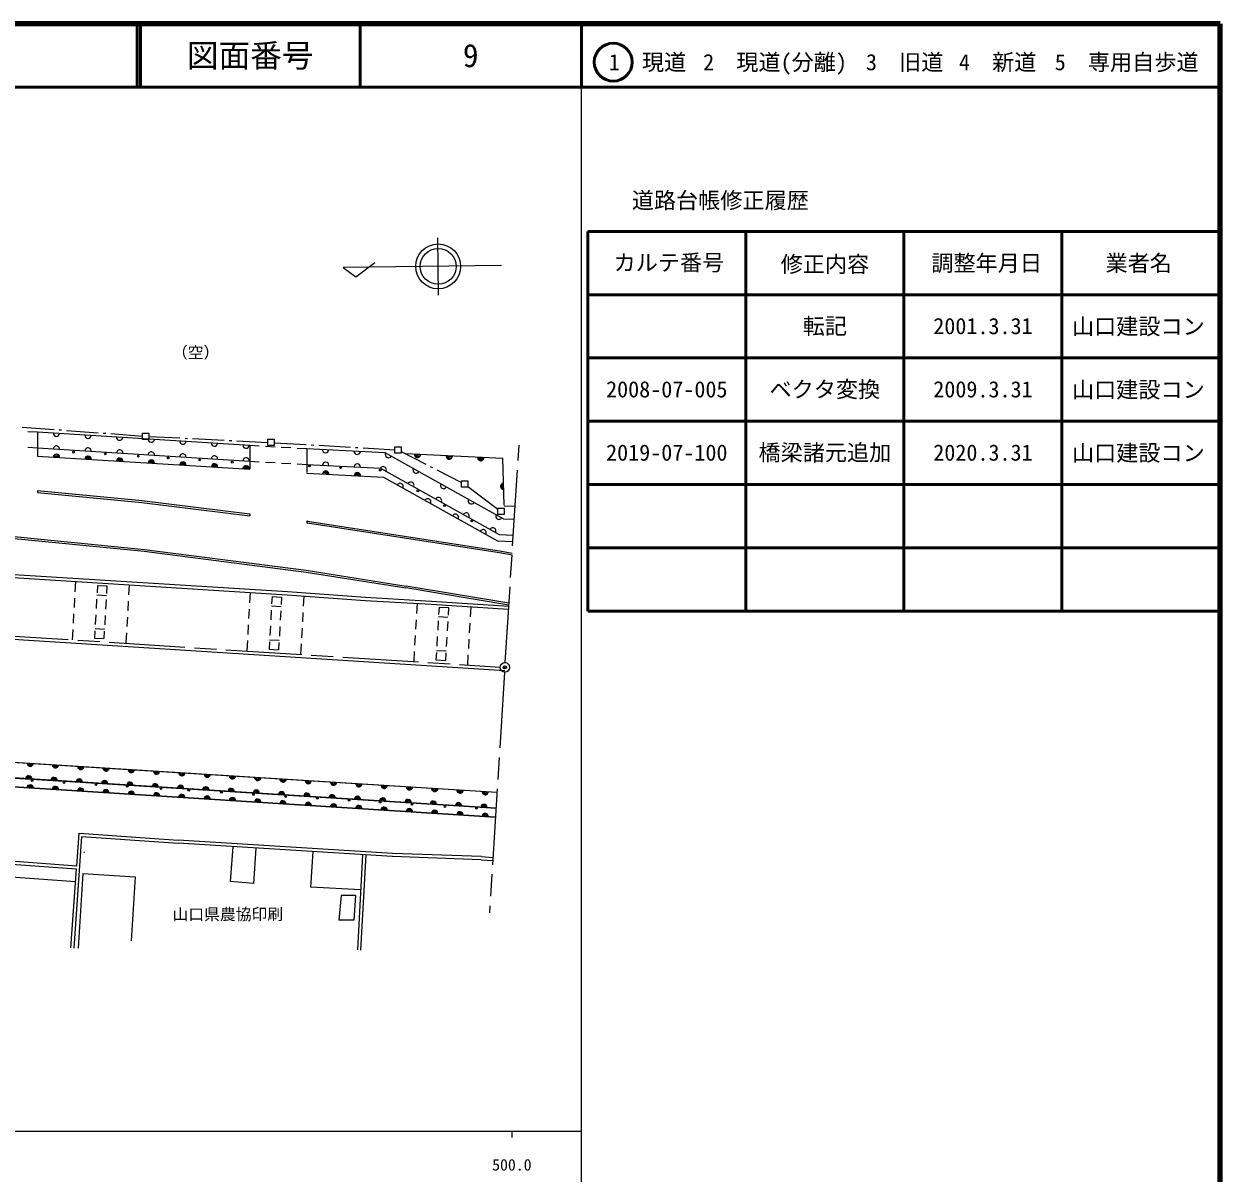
# Model space of a CAD drawing. Units: millimetres, scale not verified. Extents: x 40000 to 680000, y 20000 to 380000.
# Drawn here: x 490836 to 680000, y 198357 to 380000 of the extents above; entities that cross this region are included whole.
import ezdxf
from ezdxf.enums import TextEntityAlignment as Align

# ---------------------------------------------------------------- set-up
doc = ezdxf.new("R2010")
doc.units = ezdxf.units.MM
doc.header["$LTSCALE"] = 1000
doc.header["$PDMODE"] = 32
doc.header["$PDSIZE"] = 500
doc.linetypes.add('CHAIN', pattern=[18.5, 12, -1.5, 3.5, -1.5])
for name, color, linetype, lineweight in [('M-BGD', 7, 'Continuous', 13), ('M-BMK', 2, 'CHAIN', 13), ('M-BMK-ROW', 30, 'Continuous', 13), ('M-BMK-SRVR', 3, 'Continuous', 13), ('M-STR-STR1', 1, 'Continuous', 13), ('M-TTL', 2, 'Continuous', 140), ('M-TTL-BAND', 7, 'Continuous', 13), ('M-TTL-FRAM', 2, 'Continuous', 50), ('M-TTL-LINE', 7, 'Continuous', 50)]:
    doc.layers.add(name, color=color, linetype=linetype, lineweight=lineweight)
doc.layers.add('M-OTRS', color=6, linetype='Continuous')
doc.layers.add('M-TTL-TXT', color=7, linetype='Continuous')
doc.styles.add('ＭＳ ゴシック', font='')
doc.styles.get('ＭＳ ゴシック').set_extended_font_data('MS Gothic')

msp = doc.modelspace()

# ---------------------------------------------------------------- linework, layer by layer
at = {"layer": 'M-BGD'}
for p, q in [((491462, 315592), (492976, 315498)), ((492976, 315498), (492989, 311672)), ((492976, 315498), (526536, 313390)), ((491471, 313078), (492985, 312984)), ((492985, 312984), (526544, 310886)), ((526536, 313390), (526549, 309634)), ((526536, 313390), (528049, 313304)), ((529047, 313248), (530545, 313163)), ((531543, 313106), (533041, 313022)), ((534039, 312965), (535552, 312880)), ((535552, 312880), (535565, 309094)), ((535552, 312880), (547923, 312241)), ((535552, 312880), (547923, 312241)), ((547923, 312241), (566689, 301769)), ((547923, 312241), (566689, 301769)), ((492989, 311672), (526549, 309634)), ((495503, 311621), (496485, 311544)), ((496485, 311544), (495573, 311771)), ((495573, 311771), (496445, 311694)), ((496445, 311694), (495933, 311983)), ((500492, 311277), (501484, 311200)), ((501484, 311200), (500552, 311428)), ((500552, 311428), (501444, 311371)), ((500652, 311568), (501303, 311570)), ((501444, 311371), (500652, 311568)), ((505491, 310974), (506483, 310907)), ((506483, 310907), (505541, 311114)), ((505541, 311114), (506442, 311077)), ((505650, 311255), (506271, 311287)), ((506442, 311077), (505650, 311255)), ((510480, 310640), (511482, 310614)), ((511482, 310614), (510520, 310771)), ((510520, 310771), (511451, 310764)), ((511451, 310764), (510649, 310951)), ((510649, 310951), (511341, 310934)), ((515489, 310377), (516481, 310280)), ((516481, 310280), (515558, 310538)), ((515558, 310538), (516430, 310491)), ((515678, 310678), (516249, 310700)), ((516430, 310491), (515678, 310678)), ((521429, 310187), (520717, 310405)), ((520717, 310405), (521268, 310387)), ((526544, 310886), (528057, 310798)), ((529056, 310741), (530553, 310655)), ((531552, 310597), (533049, 310511)), ((534047, 310453), (535560, 310366)), ((535560, 310366), (547221, 309775)), ((535560, 310366), (547221, 309775)), ((566566, 311283), (551219, 312032)), ((552582, 311967), (553574, 311820)), ((553574, 311820), (552632, 311736)), ((552632, 311736), (553454, 311609)), ((553454, 311609), (552834, 311517)), ((557590, 311663), (558572, 311556)), ((558572, 311556), (557641, 311483)), ((557641, 311483), (558443, 311346)), ((558443, 311346), (557802, 311283)), ((562599, 311370), (563571, 311313)), ((563571, 311313), (562620, 311290)), ((562620, 311290), (563462, 311112)), ((563462, 311112), (562751, 311080)), ((562751, 311080), (563182, 310961)), ((566801, 303913), (566566, 311283)), ((520488, 310074), (521480, 309997)), ((521480, 309997), (520537, 310224)), ((520537, 310224), (521429, 310187)), ((525487, 309770), (526479, 309684)), ((526479, 309684), (525526, 309891)), ((525526, 309891), (526448, 309844)), ((525646, 310041), (526307, 310054)), ((526448, 309844), (525646, 310041)), ((535565, 308994), (547696, 308354)), ((538079, 308942), (539061, 308905)), ((539061, 308905), (538179, 309153)), ((538179, 309153), (538990, 309106)), ((538990, 309106), (538358, 309294)), ((543088, 308699), (544070, 308632)), ((543138, 308829), (543989, 308852)), ((544070, 308632), (543138, 308829)), ((543989, 308852), (543277, 308980)), ((547221, 309775), (565986, 299293)), ((547221, 309775), (565986, 299293)), ((547696, 308354), (565709, 298300)), ((547696, 308354), (565709, 298300)), ((566432, 306495), (566250, 307116)), ((566633, 306426), (566429, 307327)), ((566429, 307327), (566432, 306495)), ((566609, 307407), (566633, 306426)), ((493008, 306244), (493009, 305933)), ((493008, 306244), (509519, 304648)), ((493009, 305933), (509490, 304347)), ((509509, 304648), (526573, 302543)), ((509470, 304347), (526574, 302242)), ((568515, 303708), (566802, 303772)), ((526573, 302543), (526574, 302242)), ((535591, 301432), (535592, 301131)), ((535591, 301432), (535711, 301412)), ((535592, 301131), (535672, 301112)), ((535662, 301122), (566347, 296379)), ((535701, 301412), (566386, 296670)), ((566689, 301769), (568391, 301705)), ((566729, 301769), (568391, 301705)), ((479890, 299578), (509857, 296646)), ((479919, 299879), (509886, 296947)), ((565986, 299293), (568230, 299210)), ((565986, 299293), (568230, 299210)), ((565709, 298300), (568163, 298208)), ((565709, 298300), (568163, 298208)), ((439961, 295575), (532476, 289763)), ((509847, 296646), (535459, 293339)), ((509886, 296947), (535488, 293639)), ((566326, 296379), (568030, 296064)), ((566376, 296670), (568049, 296365)), ((535448, 293339), (551242, 290839)), ((535488, 293639), (551291, 291129)), ((532466, 289763), (544808, 288874)), ((567527, 288140), (551242, 290839)), ((567546, 288441), (551291, 291129)), ((544818, 288874), (555247, 288268)), ((555247, 288268), (567489, 287469)), ((438008, 266503), (565645, 258547)), ((565488, 256043), (437706, 264018)), ((437706, 264018), (498965, 260182)), ((488117, 263360), (504837, 262295)), ((504837, 262295), (565645, 258547)), ((565397, 254611), (474205, 260327)), ((474205, 260327), (565398, 254610)), ((498965, 260182), (565493, 256043)), ((565398, 254610), (564987, 254639)), ((499181, 246882), (499553, 252111)), ((499553, 252111), (515252, 250983)), ((499181, 246882), (435725, 251562)), ((499142, 246381), (436248, 251023)), ((498764, 233930), (500016, 251572)), ((500016, 251572), (515213, 250482)), ((549094, 248385), (515223, 250482)), ((549122, 248886), (515252, 250983)), ((523487, 244421), (523929, 249941)), ((527495, 249723), (527144, 244133)), ((500415, 249009), (500415, 249160)), ((536501, 249163), (536150, 243573)), ((544405, 248669), (543585, 233643)), ((544906, 248641), (544076, 233615)), ((563157, 247892), (549104, 248385)), ((563176, 248393), (549122, 248886)), ((563137, 247892), (564961, 247768)), ((563176, 248393), (564999, 248259)), ((498999, 244397), (459587, 247307)), ((498263, 233968), (499142, 246381)), ((500166, 245713), (499435, 233882)), ((500166, 245713), (508431, 245201)), ((508431, 245201), (507805, 235053)), ((527144, 244133), (523487, 244421)), ((544104, 243140), (536150, 243573)), ((540982, 242238), (540625, 238330)), ((543276, 242245), (540982, 242238)), ((543276, 242245), (543019, 238338)), ((543019, 238338), (540625, 238330))]:
    msp.add_line(p, q, dxfattribs=at)
for centre in [(498686, 312303), (503705, 312029), (508934, 311677), (513663, 311402), (518631, 311089), (523781, 310726), (535982, 310117), (540931, 309843), (547182, 309484), (553142, 306199), (557347, 303860), (561662, 301441), (492123, 260389), (497172, 260096), (502231, 259762), (507180, 259499), (512520, 259137), (516917, 258871), (522077, 258538), (527126, 258215), (532235, 257872), (537244, 257589), (542263, 257286), (547171, 257002), (552210, 256629), (557430, 256306), (562418, 256053)]:
    msp.add_circle(centre, 140, dxfattribs=at)
for centre, radius, start, end in [((495971, 315308), 501, 176.41845, 356.41845), ((500970, 314995), 501, 176.41845, 356.41845), ((505969, 314681), 501, 176.41845, 356.41845), ((510968, 314368), 501, 176.41845, 356.41845), ((515967, 314055), 501, 176.41845, 356.41845), ((495980, 312794), 501, 356.41845, 176.41845), ((500979, 312481), 501, 356.41845, 176.41845), ((505978, 312167), 501, 356.41845, 176.41845), ((510977, 311854), 501, 356.41845, 176.41845), ((520966, 313741), 501, 176.41845, 356.41845), ((525955, 313428), 501, 176.41845, 356.41845), ((538547, 312720), 501, 177.06123, 357.06123), ((543546, 312466), 501, 177.06123, 357.06123), ((548475, 311932), 501, 150.83617, 330.83617), ((495985, 311492), 501, 356.5334, 176.5334), ((500983, 311189), 501, 356.5334, 176.5334), ((505982, 310885), 501, 356.5334, 176.5334), ((510981, 310582), 501, 356.5334, 176.5334), ((515976, 311541), 501, 356.41845, 176.41845), ((515980, 310279), 501, 356.5334, 176.5334), ((520975, 311227), 501, 356.41845, 176.41845), ((520979, 309975), 501, 356.5334, 176.5334), ((525963, 310924), 501, 356.41845, 176.41845), ((538556, 310216), 501, 357.06122, 177.06122), ((543554, 309962), 501, 357.06122, 177.06122), ((553082, 311948), 501, 177.20582, 357.20582), ((558091, 311695), 501, 177.20582, 357.20582), ((563090, 311452), 501, 177.20582, 357.20582), ((525978, 309672), 501, 356.5334, 176.5334), ((538570, 308834), 501, 356.97676, 176.97676), ((543569, 308570), 501, 356.97676, 176.97676), ((547652, 309526), 501, 330.83617, 150.83617), ((552850, 309494), 501, 150.83617, 330.83617), ((550315, 306891), 501, 330.83617, 150.83617), ((552027, 307087), 501, 330.83617, 150.83617), ((557216, 307055), 501, 150.83617, 330.83617), ((566701, 306917), 501, 91.80444, 271.80444), ((554691, 304452), 501, 330.83617, 150.83617), ((556403, 304648), 501, 330.83617, 150.83617), ((561591, 304616), 501, 150.83617, 330.83617), ((560768, 302209), 501, 330.83617, 150.83617), ((559066, 302013), 501, 330.83617, 150.83617), ((565966, 302177), 501, 150.83617, 330.83617), ((563441, 299574), 501, 330.83617, 150.83617), ((564962, 299860), 501, 330.72424, 150.72424), ((491830, 263148), 501, 176.43331, 356.43331), ((491830, 263148), 361, 176.43331, 356.43331), ((491830, 263148), 220, 176.43331, 356.43331), ((491601, 260655), 501, 356.42878, 176.42878), ((495828, 262899), 501, 176.43331, 356.43331), ((495828, 262899), 361, 176.43331, 356.43331), ((495828, 262899), 220, 176.43331, 356.43331), ((499827, 262650), 501, 176.43331, 356.43331), ((499827, 262650), 361, 176.43331, 356.43331), ((499827, 262650), 220, 176.43331, 356.43331), ((503825, 262401), 501, 176.43331, 356.43331), ((503825, 262401), 361, 176.43331, 356.43331), ((503825, 262401), 220, 176.43331, 356.43331), ((507824, 262152), 501, 176.43331, 356.43331), ((507824, 262152), 361, 176.43331, 356.43331), ((507824, 262152), 220, 176.43331, 356.43331), ((511822, 261902), 501, 176.43331, 356.43331), ((511822, 261902), 361, 176.43331, 356.43331), ((511822, 261902), 220, 176.43331, 356.43331), ((515821, 261653), 501, 176.43331, 356.43331), ((515821, 261653), 361, 176.43331, 356.43331), ((515821, 261653), 220, 176.43331, 356.43331), ((519819, 261404), 501, 176.43331, 356.43331), ((519819, 261404), 361, 176.43331, 356.43331), ((519819, 261404), 220, 176.43331, 356.43331), ((523818, 261155), 501, 176.43331, 356.43331), ((523818, 261155), 361, 176.43331, 356.43331), ((523818, 261155), 220, 176.43331, 356.43331), ((491601, 260655), 361, 356.42878, 176.42878), ((491812, 259224), 501, 356.41277, 176.41277), ((491601, 260655), 220, 356.42878, 176.42878), ((491812, 259224), 361, 356.41277, 176.41277), ((491812, 259224), 220, 356.41277, 176.41277), ((495599, 260405), 501, 356.42878, 176.42878), ((495599, 260405), 361, 356.42878, 176.42878), ((495811, 258973), 501, 356.41277, 176.41277), ((495599, 260405), 220, 356.42878, 176.42878), ((495811, 258973), 361, 356.41277, 176.41277), ((495811, 258973), 220, 356.41277, 176.41277), ((499598, 260156), 501, 356.42878, 176.42878), ((499598, 260156), 361, 356.42878, 176.42878), ((499809, 258722), 501, 356.41277, 176.41277), ((499598, 260156), 220, 356.42878, 176.42878), ((503596, 259906), 501, 356.42878, 176.42878), ((503596, 259906), 361, 356.42878, 176.42878), ((503596, 259906), 220, 356.42878, 176.42878), ((507595, 259657), 501, 356.42878, 176.42878), ((507595, 259657), 361, 356.42878, 176.42878), ((507595, 259657), 220, 356.42878, 176.42878), ((511593, 259407), 501, 356.42878, 176.42878), ((511593, 259407), 361, 356.42878, 176.42878), ((511593, 259407), 220, 356.42878, 176.42878), ((515591, 259157), 501, 356.42878, 176.42878), ((515591, 259157), 361, 356.42878, 176.42878), ((515591, 259157), 220, 356.42878, 176.42878), ((519590, 258908), 501, 356.42878, 176.42878), ((519590, 258908), 361, 356.42878, 176.42878), ((523588, 258658), 501, 356.42878, 176.42878), ((527816, 260905), 501, 176.43331, 356.43331), ((527816, 260905), 361, 176.43331, 356.43331), ((527816, 260905), 220, 176.43331, 356.43331), ((531815, 260656), 501, 176.43331, 356.43331), ((531815, 260656), 361, 176.43331, 356.43331), ((531815, 260656), 220, 176.43331, 356.43331), ((535813, 260407), 501, 176.43331, 356.43331), ((535813, 260407), 361, 176.43331, 356.43331), ((535813, 260407), 220, 176.43331, 356.43331), ((539812, 260158), 501, 176.43331, 356.43331), ((539812, 260158), 361, 176.43331, 356.43331), ((539812, 260158), 220, 176.43331, 356.43331), ((543810, 259908), 501, 176.43331, 356.43331), ((543810, 259908), 361, 176.43331, 356.43331), ((543810, 259908), 220, 176.43331, 356.43331), ((547809, 259659), 501, 176.43331, 356.43331), ((547809, 259659), 361, 176.43331, 356.43331), ((547809, 259659), 220, 176.43331, 356.43331), ((551807, 259410), 501, 176.43331, 356.43331), ((551807, 259410), 361, 176.43331, 356.43331), ((551807, 259410), 220, 176.43331, 356.43331), ((555806, 259161), 501, 176.43331, 356.43331), ((555806, 259161), 361, 176.43331, 356.43331), ((555806, 259161), 220, 176.43331, 356.43331), ((499809, 258722), 361, 356.41277, 176.41277), ((499809, 258722), 220, 356.41277, 176.41277), ((503808, 258472), 501, 356.41277, 176.41277), ((503808, 258472), 361, 356.41277, 176.41277), ((503808, 258472), 220, 356.41277, 176.41277), ((507806, 258221), 501, 356.41277, 176.41277), ((507806, 258221), 361, 356.41277, 176.41277), ((507806, 258221), 220, 356.41277, 176.41277), ((511804, 257970), 501, 356.41277, 176.41277), ((511804, 257970), 361, 356.41277, 176.41277), ((511804, 257970), 220, 356.41277, 176.41277), ((515803, 257720), 501, 356.41277, 176.41277), ((515803, 257720), 361, 356.41277, 176.41277), ((515803, 257720), 220, 356.41277, 176.41277), ((519801, 257469), 501, 356.41277, 176.41277), ((519590, 258908), 220, 356.42878, 176.42878), ((519801, 257469), 361, 356.41277, 176.41277), ((519801, 257469), 220, 356.41277, 176.41277), ((523588, 258658), 361, 356.42878, 176.42878), ((523800, 257218), 501, 356.41277, 176.41277), ((523588, 258658), 220, 356.42878, 176.42878), ((523800, 257218), 361, 356.41277, 176.41277), ((523800, 257218), 220, 356.41277, 176.41277), ((527587, 258409), 501, 356.42878, 176.42878), ((527587, 258409), 361, 356.42878, 176.42878), ((527798, 256968), 501, 356.41277, 176.41277), ((527587, 258409), 220, 356.42878, 176.42878), ((527798, 256968), 361, 356.41277, 176.41277), ((531585, 258159), 501, 356.42878, 176.42878), ((531585, 258159), 361, 356.42878, 176.42878), ((531585, 258159), 220, 356.42878, 176.42878), ((535584, 257910), 501, 356.42878, 176.42878), ((535584, 257910), 361, 356.42878, 176.42878), ((535584, 257910), 220, 356.42878, 176.42878), ((539582, 257660), 501, 356.42878, 176.42878), ((539582, 257660), 361, 356.42878, 176.42878), ((539582, 257660), 220, 356.42878, 176.42878), ((543581, 257411), 501, 356.42878, 176.42878), ((543581, 257411), 361, 356.42878, 176.42878), ((543581, 257411), 220, 356.42878, 176.42878), ((547579, 257161), 501, 356.42878, 176.42878), ((547579, 257161), 361, 356.42878, 176.42878), ((547579, 257161), 220, 356.42878, 176.42878), ((551578, 256912), 501, 356.42878, 176.42878), ((551578, 256912), 361, 356.42878, 176.42878), ((559804, 258912), 501, 176.43331, 356.43331), ((559804, 258912), 361, 176.43331, 356.43331), ((559804, 258912), 220, 176.43331, 356.43331), ((563803, 258662), 501, 176.43331, 356.43331), ((563803, 258662), 361, 176.43331, 356.43331), ((563803, 258662), 220, 176.43331, 356.43331), ((527798, 256968), 220, 356.41277, 176.41277), ((531797, 256717), 501, 356.41277, 176.41277), ((531797, 256717), 361, 356.41277, 176.41277), ((531797, 256717), 220, 356.41277, 176.41277), ((535795, 256466), 501, 356.41277, 176.41277), ((535795, 256466), 361, 356.41277, 176.41277), ((535795, 256466), 220, 356.41277, 176.41277), ((539793, 256216), 501, 356.41277, 176.41277), ((539793, 256216), 361, 356.41277, 176.41277), ((539793, 256216), 220, 356.41277, 176.41277), ((543792, 255965), 501, 356.41277, 176.41277), ((543792, 255965), 361, 356.41277, 176.41277), ((543792, 255965), 220, 356.41277, 176.41277), ((547790, 255714), 501, 356.41277, 176.41277), ((547790, 255714), 361, 356.41277, 176.41277), ((547790, 255714), 220, 356.41277, 176.41277), ((551789, 255464), 501, 356.41277, 176.41277), ((551578, 256912), 220, 356.42878, 176.42878), ((551789, 255464), 361, 356.41277, 176.41277), ((551789, 255464), 220, 356.41277, 176.41277), ((555576, 256662), 501, 356.42878, 176.42878), ((555576, 256662), 361, 356.42878, 176.42878), ((555787, 255213), 501, 356.41277, 176.41277), ((555576, 256662), 220, 356.42878, 176.42878), ((555787, 255213), 361, 356.41277, 176.41277), ((555787, 255213), 220, 356.41277, 176.41277), ((559575, 256412), 501, 356.42878, 176.42878), ((559575, 256412), 361, 356.42878, 176.42878), ((559785, 254962), 501, 356.41277, 176.41277), ((559575, 256412), 220, 356.42878, 176.42878), ((563573, 256163), 501, 356.42878, 176.42878), ((563573, 256163), 361, 356.42878, 176.42878), ((563573, 256163), 220, 356.42878, 176.42878), ((559785, 254962), 361, 356.41277, 176.41277), ((559785, 254962), 220, 356.41277, 176.41277), ((563784, 254712), 501, 356.41277, 176.41277), ((563784, 254712), 361, 356.41277, 176.41277), ((563784, 254712), 220, 356.41277, 176.41277)]:
    msp.add_arc(centre, radius, start, end, dxfattribs=at)
at = {"layer": 'M-BMK'}
for p, q in [((566947, 279044), (569133, 313435)), ((467402, 284602), (566158, 278340)), ((566852, 277541), (564438, 239494))]:
    msp.add_line(p, q, dxfattribs=at)
at = {"layer": 'M-BMK-ROW'}
for p, q in [((490570, 316281), (495594, 315907)), ((496392, 315847), (496791, 315818)), ((497589, 315758), (502575, 315387)), ((503373, 315327), (503772, 315298)), ((504570, 315238), (509594, 314864)), ((509593, 315325), (510594, 315328)), ((509596, 314323), (509593, 315325)), ((510598, 314327), (509596, 314323)), ((510594, 315328), (510598, 314327)), ((510596, 314797), (515513, 314553)), ((516312, 314513), (516712, 314493)), ((517511, 314453), (522504, 314204)), ((523303, 314165), (523703, 314145)), ((524502, 314105), (529419, 313860)), ((529417, 314341), (530419, 314344)), ((529421, 313339), (529417, 314341)), ((530419, 314344), (530422, 313343)), ((530422, 313343), (529421, 313339)), ((530421, 313804), (535475, 313508)), ((536274, 313461), (536673, 313438)), ((537472, 313391), (542463, 313099)), ((543262, 313053), (543661, 313029)), ((544460, 312983), (549514, 312687)), ((549513, 313158), (550514, 313161)), ((549516, 312156), (549513, 313158)), ((550518, 312160), (549516, 312156)), ((550514, 313161), (550518, 312160)), ((550517, 312400), (554378, 310419)), ((555090, 310054), (555446, 309871)), ((556157, 309506), (560018, 307525)), ((560018, 307775), (561019, 307779)), ((560021, 306774), (560018, 307775)), ((561023, 306777), (560021, 306774)), ((561019, 307779), (561023, 306777)), ((561022, 306897), (565762, 303318)), ((565761, 303438), (566763, 303442)), ((565765, 302437), (565761, 303438)), ((566763, 303442), (566766, 302440)), ((566766, 302440), (565765, 302437))]:
    msp.add_line(p, q, dxfattribs=at)
at = {"layer": 'M-BMK-SRVR'}
for p, q in [((556401, 337149), (556300, 346163)), ((566361, 341790), (541323, 341504)), ((541323, 341504), (543341, 340019)), ((543341, 340019), (546308, 342313))]:
    msp.add_line(p, q, dxfattribs=at)
for centre, radius in [((556346, 341676), 3546), ((556346, 341676), 2834), ((566899, 278293), 751)]:
    msp.add_circle(centre, radius, dxfattribs=at)
at = {"layer": 'M-OTRS'}
msp.add_point((566899, 278293), dxfattribs=at)
at = {"layer": 'M-STR-STR1'}
for p, q in [((439990, 296076), (532504, 290264)), ((498996, 291872), (498902, 290253)), ((507492, 291330), (507400, 289737)), ((502379, 289750), (503882, 289665)), ((502464, 291253), (502396, 290075)), ((502464, 291253), (503967, 291168)), ((503967, 291168), (503899, 289995)), ((526616, 290133), (526521, 288505)), ((530083, 289504), (530015, 288327)), ((530083, 289504), (531586, 289409)), ((532504, 290264), (544847, 289375)), ((535111, 289572), (535019, 287979)), ((498843, 289255), (498756, 287758)), ((502338, 289077), (502252, 287579)), ((503841, 288997), (503754, 287499)), ((507342, 288738), (507256, 287241)), ((529998, 288002), (531501, 287917)), ((531586, 289409), (531518, 288237)), ((544847, 289375), (555275, 288769)), ((553003, 288401), (552911, 286803)), ((555275, 288769), (567517, 287970)), ((556480, 287822), (556412, 286645)), ((556480, 287822), (557983, 287737)), ((557983, 287737), (557915, 286565)), ((561508, 287859), (561414, 286261)), ((498698, 286759), (498610, 285262)), ((502194, 286581), (502107, 285084)), ((503697, 286501), (503610, 285004)), ((507198, 286243), (507112, 284745)), ((526462, 287507), (526375, 286009)), ((529957, 287329), (529871, 285831)), ((531460, 287239), (531374, 285741)), ((534961, 286980), (534875, 285483)), ((552853, 285805), (552767, 284307)), ((556355, 285646), (556268, 284149)), ((556395, 286319), (557898, 286234)), ((467614, 284102), (566871, 277792)), ((498552, 284264), (498457, 282645)), ((502050, 284085), (501982, 282908)), ((502077, 284411), (503569, 284336)), ((503552, 284005), (503484, 282833)), ((507054, 283747), (506962, 282154)), ((526317, 285011), (526230, 283514)), ((529813, 284833), (529727, 283335)), ((531316, 284743), (531229, 283245)), ((534817, 284484), (534731, 282987)), ((557857, 285566), (557771, 284069)), ((561356, 285263), (561268, 283765)), ((501982, 282908), (503484, 282833)), ((526171, 282515), (526076, 280887)), ((529669, 282337), (529601, 281160)), ((529696, 282652), (531189, 282577)), ((531171, 282247), (531104, 281075)), ((534673, 281989), (534581, 280395)), ((552709, 283309), (552623, 281811)), ((556210, 283150), (556124, 281653)), ((557713, 283071), (557626, 281573)), ((561209, 282767), (561121, 281270)), ((529601, 281160), (531104, 281075)), ((552566, 280813), (552473, 279215)), ((556066, 280655), (555998, 279477)), ((556093, 280980), (557586, 280905)), ((557569, 280575), (557501, 279402)), ((561063, 280271), (560969, 278673)), ((555998, 279477), (557501, 279402))]:
    msp.add_line(p, q, dxfattribs=at)
at = {"layer": 'M-TTL'}
for p, q in [((680000, 380000), (40000, 380000)), ((680000, 20000), (680000, 380000))]:
    msp.add_line(p, q, dxfattribs=at)
at = {"layer": 'M-TTL-BAND'}
for p, q in [((579000, 20000), (579000, 370000)), ((40000, 205000), (579000, 205000)), ((568000, 205000), (568000, 204000))]:
    msp.add_line(p, q, dxfattribs=at)
at = {"layer": 'M-TTL-FRAM'}
for p, q in [((580000, 347197), (580000, 287197)), ((580000, 347197), (680000, 347197)), ((580000, 287197), (680000, 287197))]:
    msp.add_line(p, q, dxfattribs=at)
at = {"layer": 'M-TTL-LINE'}
for p, q in [((508747, 380000), (508747, 370000)), ((509247, 380000), (509247, 370000)), ((543997, 380000), (543997, 370000)), ((579000, 380000), (579000, 370000)), ((40000, 370000), (680000, 370000)), ((605000, 347197), (605000, 287197)), ((630000, 347197), (630000, 287197)), ((655000, 347197), (655000, 287197)), ((580000, 337197), (680000, 337197)), ((580000, 327197), (680000, 327197)), ((580000, 317197), (680000, 317197)), ((580000, 307197), (680000, 307197)), ((580000, 297197), (680000, 297197))]:
    msp.add_line(p, q, dxfattribs=at)
msp.add_circle((584031, 373958), 3000, dxfattribs=at)

# ---------------------------------------------------------------- texts
at = {"layer": 'M-BGD', "style": 'ＭＳ ゴシック'}
for s, p in [('（空）', (514243, 326604)), ('山口県農協印刷', (514336, 237769))]:
    msp.add_text(s, height=1833, rotation=0.196, dxfattribs=at).set_placement(p, align=Align.BOTTOM_LEFT)
at = {"layer": 'M-TTL-BAND', "style": 'ＭＳ ゴシック'}
msp.add_text('500.0', height=1833, dxfattribs=at).set_placement((568000, 198195), align=Align.BOTTOM_CENTER)
at = {"layer": 'M-TTL-TXT', "style": 'ＭＳ ゴシック'}
for s, height, p in [('図面番号', 3666, (526622, 375000)), ('9', 3666, (561497, 375000)), ('1\u3000現道', 2566, (589448, 373958)), ('2\u3000現道(分離)', 2566, (609619, 373958)), ('3\u3000旧道', 2566, (630121, 373958)), ('4\u3000新道', 2566, (644824, 373958)), ('5\u3000専用自歩道', 2566, (665228, 373958)), ('道路台帳修正履歴', 2566, (600968, 352113)), ('カルテ番号', 2566, (592839, 342277)), ('修正内容', 2566, (617509, 342023)), ('調整年月日', 2566, (643089, 342197)), ('業者名', 2566, (667134, 342197)), ('転記', 2566, (617500, 332245)), ('2001.3.31', 2566, (642500, 332245)), ('山口建設コン', 2566, (667077, 332189)), ('2008-07-005', 2566, (592500, 322245)), ('ベクタ変換', 2566, (617500, 322245)), ('2009.3.31', 2566, (642500, 322245)), ('山口建設コン', 2566, (667077, 322189)), ('2019-07-100', 2566, (592500, 312245)), ('橋梁諸元追加', 2566, (617500, 312245)), ('2020.3.31', 2566, (642500, 312245)), ('山口建設コン', 2566, (667077, 312189))]:
    msp.add_text(s, height=height, dxfattribs=at).set_placement(p, align=Align.MIDDLE_CENTER)

doc.saveas('drawing.dxf')
